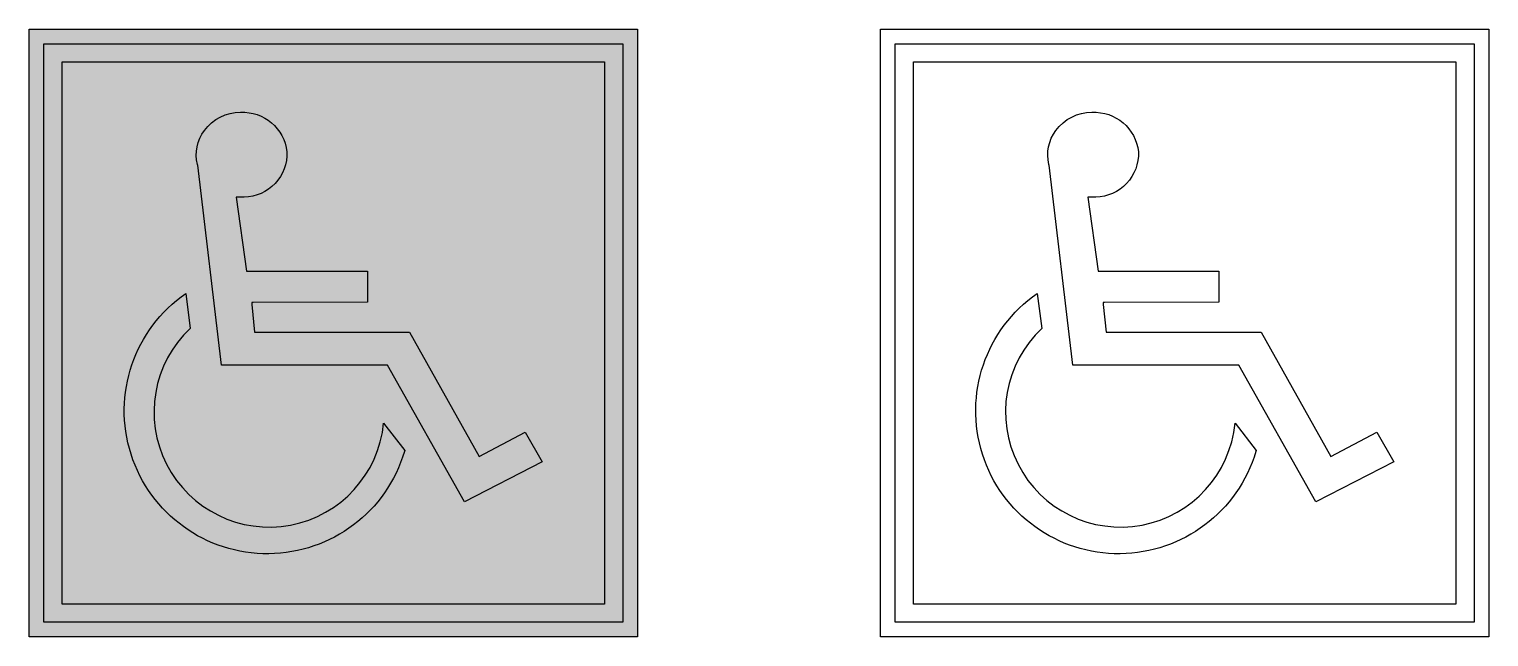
# Model space of a CAD drawing. Extents: x 544 to 1744, y 4 to 504.
import ezdxf

# ---------------------------------------------------------------- set-up
doc = ezdxf.new("R2010")
doc.units = 0
doc.header["$MEASUREMENT"] = 0

msp = doc.modelspace()

# ---------------------------------------------------------------- hatches: boundary and pattern name
h = msp.add_hatch(color=5)
h.paths.add_polyline_path([(543.771, 4.2998), (543.771, 504.3), (1043.77, 504.3), (1043.77, 4.2998)])
h.paths.add_polyline_path([(555.771, 16.2998), (555.771, 492.3), (1031.77, 492.3), (1031.77, 16.2998)], flags=16)
h.paths.add_polyline_path([(570.771, 31.2998), (570.771, 477.3), (1016.77, 477.3), (1016.77, 31.2998)], flags=0)
edge = h.paths.add_edge_path(flags=0)
edge.add_line((856.5419999999999, 255.11), (913.7860000000001, 152.71))
edge.add_line((913.7860000000001, 152.71), (951.587, 172.811))
edge.add_line((951.587, 172.811), (965.587, 148.41))
edge.add_line((965.587, 148.41), (901.587, 115.51))
edge.add_line((901.587, 115.51), (838.2860000000001, 227.71))
edge.add_line((838.2860000000001, 227.71), (701.7860000000001, 227.71))
edge.add_line((701.7860000000001, 227.71), (682.2860000000001, 392.311))
edge.add_arc((717.2706367195398, 402.6486877069967), 36.48003006475675, 195.320503017397, 196.4619996851247, ccw=False)
edge.add_arc((714.1245702002101, 400.9027273418919), 32.99547013192626, 142.672925535009, 193.8397056842518, ccw=False)
edge.add_arc((717.225729311186, 399.7202234412135), 36.19071245784401, 89.58794564863302, 144.1614559830462, ccw=False)
edge.add_arc((719.3668222047056, 399.419725801291), 36.53871376037588, 6.269590245302993, 92.95059155749999, ccw=False)
edge.add_arc((719.8247910598362, 401.9921322734517), 35.8902267888899, -88.78310496401491, 2.264097779804274, ccw=False)
edge.add_arc((717.2865, 402.3215660452515), 36.36166684435151, 264.7921705755508, 275.2078294244492, ccw=False)
edge.add_line((713.9860000000001, 366.11), (722.4860000000001, 305.11))
edge.add_line((722.4860000000001, 305.11), (821.7860000000001, 305.11))
edge.add_line((821.7860000000001, 305.11), (821.7860000000001, 279.61))
edge.add_line((821.7860000000001, 279.61), (727.887, 279.51))
edge.add_line((727.887, 279.51), (726.687, 279.51))
edge.add_line((726.687, 279.51), (726.687, 277.77))
edge.add_line((726.687, 277.77), (729.069, 255.119))
edge.add_line((729.069, 255.119), (778.9839999999999, 255.11))
edge.add_line((778.9839999999999, 255.11), (852.01, 255.11))
edge.add_line((852.01, 255.11), (856.433, 255.11))
edge.add_line((856.433, 255.11), (856.5419999999999, 255.11))
edge = h.paths.add_edge_path(flags=0)
edge.add_arc((739.5352646490162, 190.2209560603234), 117.5807827761088, 124.766962832281, 343.4673648708084, ccw=False)
edge.add_line((672.4860000000001, 286.811), (676.187, 258.11))
edge.add_arc((741.02075000135, 189.2134134642904), 94.60525765257488, 133.2598428096509, 354.4781561004719)
edge.add_line((835.187, 180.11), (852.5169999999999, 157.667))
edge.add_line((852.5169999999999, 157.667), (852.255, 156.762))
h = msp.add_hatch(color=7)
h.paths.add_polyline_path([(555.771, 16.2998), (555.771, 492.3), (1031.77, 492.3), (1031.77, 16.2998)])
h.paths.add_polyline_path([(570.771, 31.2998), (570.771, 477.3), (1016.77, 477.3), (1016.77, 31.2998)], flags=16)
edge = h.paths.add_edge_path(flags=0)
edge.add_line((856.5419999999999, 255.11), (913.7860000000001, 152.71))
edge.add_line((913.7860000000001, 152.71), (951.587, 172.811))
edge.add_line((951.587, 172.811), (965.587, 148.41))
edge.add_line((965.587, 148.41), (901.587, 115.51))
edge.add_line((901.587, 115.51), (838.2860000000001, 227.71))
edge.add_line((838.2860000000001, 227.71), (701.7860000000001, 227.71))
edge.add_line((701.7860000000001, 227.71), (682.2860000000001, 392.311))
edge.add_arc((717.2706367195398, 402.6486877069967), 36.48003006475675, 195.320503017397, 196.4619996851247, ccw=False)
edge.add_arc((714.1245702002101, 400.9027273418919), 32.99547013192626, 142.672925535009, 193.8397056842518, ccw=False)
edge.add_arc((717.225729311186, 399.7202234412135), 36.19071245784401, 89.58794564863302, 144.1614559830462, ccw=False)
edge.add_arc((719.3668222047056, 399.419725801291), 36.53871376037588, 6.269590245302993, 92.95059155749999, ccw=False)
edge.add_arc((719.8247910598362, 401.9921322734517), 35.8902267888899, -88.78310496401491, 2.264097779804274, ccw=False)
edge.add_arc((717.2865, 402.3215660452515), 36.36166684435151, 264.7921705755508, 275.2078294244492, ccw=False)
edge.add_line((713.9860000000001, 366.11), (722.4860000000001, 305.11))
edge.add_line((722.4860000000001, 305.11), (821.7860000000001, 305.11))
edge.add_line((821.7860000000001, 305.11), (821.7860000000001, 279.61))
edge.add_line((821.7860000000001, 279.61), (727.887, 279.51))
edge.add_line((727.887, 279.51), (726.687, 279.51))
edge.add_line((726.687, 279.51), (726.687, 277.77))
edge.add_line((726.687, 277.77), (729.069, 255.119))
edge.add_line((729.069, 255.119), (778.9839999999999, 255.11))
edge.add_line((778.9839999999999, 255.11), (852.01, 255.11))
edge.add_line((852.01, 255.11), (856.433, 255.11))
edge.add_line((856.433, 255.11), (856.5419999999999, 255.11))
edge = h.paths.add_edge_path(flags=0)
edge.add_arc((739.5352646490162, 190.2209560603234), 117.5807827761088, 124.766962832281, 343.4673648708084, ccw=False)
edge.add_line((672.4860000000001, 286.811), (676.187, 258.11))
edge.add_arc((741.02075000135, 189.2134134642904), 94.60525765257488, 133.2598428096509, 354.4781561004719)
edge.add_line((835.187, 180.11), (852.5169999999999, 157.667))
edge.add_line((852.5169999999999, 157.667), (852.255, 156.762))

# ---------------------------------------------------------------- linework, layer by layer
at = {"color": 5}
msp.add_lwpolyline([(543.771, 4.2998), (543.771, 504.3), (1043.77, 504.3), (1043.77, 4.2998)], close=True, dxfattribs=at)
at = {"color": 7}
msp.add_lwpolyline([(1243.771, 4.2998), (1243.771, 504.3), (1743.77, 504.3), (1743.77, 4.2998)], close=True, dxfattribs=at)
for points in [[(555.771, 16.2998), (555.771, 492.3), (1031.77, 492.3), (1031.77, 16.2998)], [(1255.771, 16.2998), (1255.771, 492.3), (1731.77, 492.3), (1731.77, 16.2998)], [(570.771, 31.2998), (570.771, 477.3), (1016.77, 477.3), (1016.77, 31.2998)], [(1270.771, 31.2998), (1270.771, 477.3), (1716.77, 477.3), (1716.77, 31.2998)]]:
    msp.add_lwpolyline(points, close=True)
for points in [[(856.5419999999999, 255.11), (913.7860000000001, 152.71), (951.587, 172.811), (965.587, 148.41), (901.587, 115.51), (838.2860000000001, 227.71), (701.7860000000001, 227.71), (682.2860000000001, 392.311, -0.00498076), (682.087, 393.01, -0.227042), (687.887, 420.91, -0.242727), (717.4860000000001, 435.91, -0.397347), (755.687, 403.41, -0.419577), (720.587, 366.11, -0.0454782), (713.9860000000001, 366.11), (722.4860000000001, 305.11), (821.7860000000001, 305.11), (821.7860000000001, 279.61), (727.887, 279.51), (726.687, 279.51), (726.687, 277.77), (729.069, 255.119), (778.9839999999999, 255.11), (852.01, 255.11), (856.433, 255.11)], [(1556.542, 255.11), (1613.786, 152.71), (1651.587, 172.811), (1665.587, 148.41), (1601.587, 115.51), (1538.286, 227.71), (1401.786, 227.71), (1382.286, 392.311, -0.00498076), (1382.087, 393.01, -0.227042), (1387.887, 420.91, -0.242727), (1417.486, 435.91, -0.397347), (1455.687, 403.41, -0.419577), (1420.587, 366.11, -0.0454782), (1413.986, 366.11), (1422.486, 305.11), (1521.786, 305.11), (1521.786, 279.61), (1427.887, 279.51), (1426.687, 279.51), (1426.687, 277.77), (1429.069, 255.119), (1478.984, 255.11), (1552.01, 255.11), (1556.433, 255.11)], [(852.255, 156.762, -1.41105), (672.4860000000001, 286.811), (676.187, 258.11, 1.44443), (835.187, 180.11), (852.5169999999999, 157.667)], [(1552.255, 156.762, -1.41105), (1372.486, 286.811), (1376.187, 258.11, 1.44443), (1535.187, 180.11), (1552.517, 157.667)]]:
    msp.add_lwpolyline(points, format="xyb", close=True)

doc.saveas('drawing.dxf')
